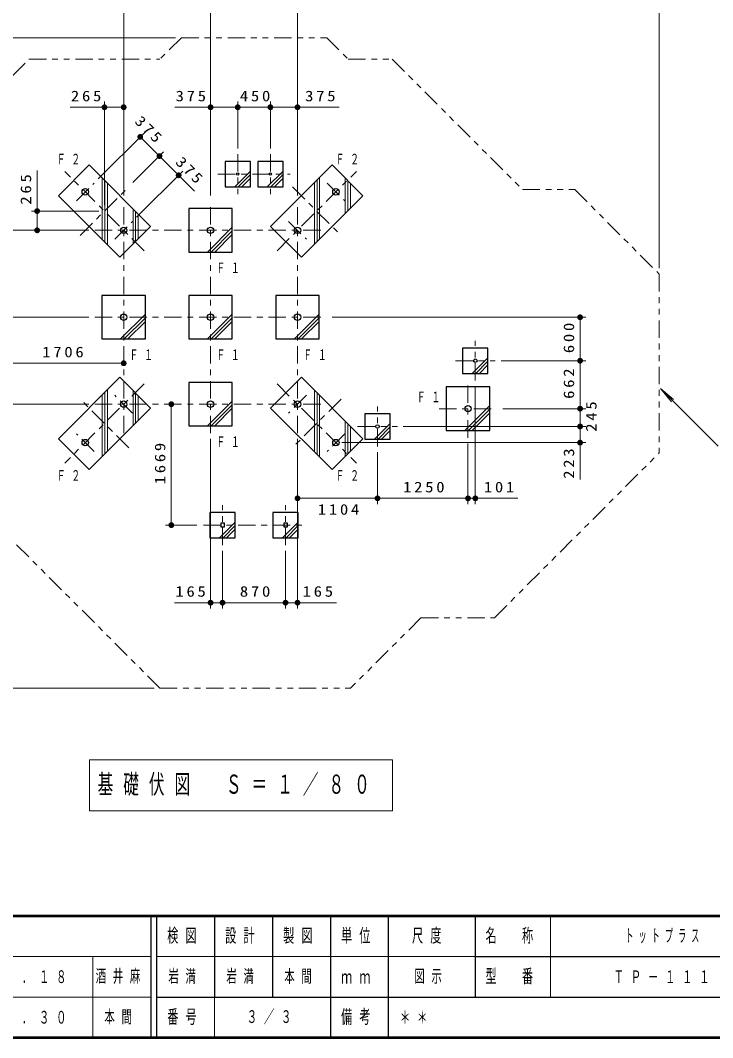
# Model space of a CAD drawing. Units: millimetres on the paper, scale 1:80. Extents: x -385 to 0, y -594 to 267.
# Drawn here: x -266 to -146.5, y -594 to -418.5 of the extents above; entities that cross this region are included whole.
import ezdxf

# ---------------------------------------------------------------- set-up
doc = ezdxf.new("R2010")
doc.units = ezdxf.units.MM
doc.linetypes.add('USER2', pattern=[6, 3, -1, 1, -1])
doc.linetypes.add('USER3', pattern=[8, 3, -1, 1, -1, 1, -1])
doc.layers.add('LY_1', color=7, linetype='Continuous', lineweight=13)
doc.styles.add('ＭＳ ゴシック', font='')
doc.styles.get('ＭＳ ゴシック').set_extended_font_data('MS Gothic')

# ---------------------------------------------------------------- blocks, each defined once
blk = doc.blocks.new('filled_dot')
at = {"color": 0, "linetype": 'Continuous', "lineweight": -2, "const_width": 1.25}
blk.add_lwpolyline([(-0.625, 0, 1), (0.625, 0, 1)], format="xyb", close=True, dxfattribs=at)
blk = doc.blocks.new('open_arrow')
at = {"color": 0, "linetype": 'Continuous', "lineweight": -2}
blk.add_lwpolyline([(7.5, 1.25), (0, 0), (7.5, -1.25)], dxfattribs=at)

msp = doc.modelspace()

# ---------------------------------------------------------------- linework, layer by layer
at = {"layer": 'LY_1'}
for p, q in [((-248.168, -448.713), (-248.168, -410.478)), ((-233.168, -448.713), (-233.168, -410.478)), ((-218.168, -448.713), (-218.168, -410.478)), ((-155.743, -461.262), (-155.743, -410.478)), ((-239.209, -421.478), (-353.902, -421.478)), ((-257.414, -433.483), (-248.168, -433.483)), ((-251.483, -450.399), (-251.483, -432.483)), ((-239.346, -433.483), (-228.481, -433.483)), ((-228.481, -440.576), (-228.481, -432.483)), ((-228.481, -433.483), (-222.856, -433.483)), ((-222.856, -440.576), (-222.856, -432.483)), ((-222.856, -433.483), (-210.992, -433.483)), ((-252.557, -445.844), (-244.601, -437.887)), ((-245.308, -438.594), (-241.993, -441.909)), ((-246.577, -446.493), (-241.286, -441.202)), ((-241.993, -441.909), (-238.679, -445.224)), ((-263.104, -454.713), (-263.104, -444.423)), ((-251.856, -445.722), (-251.856, -456.329)), ((-245.928, -452.473), (-237.972, -444.516)), ((-226.293, -444.486), (-229.008, -447.201)), ((-226.293, -445.105), (-228.39, -447.201)), ((-226.293, -445.723), (-227.771, -447.201)), ((-220.668, -444.486), (-223.383, -447.201)), ((-220.668, -445.105), (-222.765, -447.201)), ((-220.668, -445.723), (-222.146, -447.201)), ((-214.352, -445.593), (-214.352, -456.2)), ((-209.924, -445.722), (-209.924, -451.772)), ((-251.419, -446.16), (-251.419, -456.767)), ((-250.981, -446.597), (-250.981, -457.204)), ((-215.227, -446.468), (-215.227, -457.075)), ((-214.789, -446.031), (-214.789, -456.637)), ((-209.486, -446.16), (-209.486, -451.334)), ((-209.049, -446.597), (-209.049, -450.897)), ((-246.553, -451.026), (-246.553, -457.075)), ((-252.483, -451.399), (-264.104, -451.399)), ((-246.115, -451.463), (-246.115, -456.637)), ((-245.678, -451.901), (-245.678, -456.2)), ((-229.418, -454.186), (-233.696, -458.463)), ((-254.168, -454.713), (-353.902, -454.713)), ((-229.418, -454.805), (-233.077, -458.463)), ((-229.418, -455.423), (-232.458, -458.463)), ((-254.168, -469.713), (-353.902, -469.713)), ((-244.418, -469.186), (-248.696, -473.463)), ((-244.418, -469.805), (-248.077, -473.463)), ((-229.418, -469.186), (-233.696, -473.463)), ((-229.418, -469.805), (-233.077, -473.463)), ((-214.418, -469.186), (-218.696, -473.463)), ((-214.418, -469.805), (-218.077, -473.463)), ((-212.168, -469.713), (-168.391, -469.713)), ((-169.391, -469.713), (-169.391, -477.213)), ((-244.418, -470.423), (-247.458, -473.463)), ((-229.418, -470.423), (-232.458, -473.463)), ((-214.418, -470.423), (-217.458, -473.463)), ((-185.293, -476.686), (-188.008, -479.401)), ((-185.293, -477.305), (-187.389, -479.401)), ((-183.043, -477.213), (-168.391, -477.213)), ((-169.391, -477.213), (-169.391, -485.488)), ((-248.168, -477.652), (-269.498, -477.652)), ((-185.293, -477.923), (-186.77, -479.401)), ((-250.981, -482.223), (-250.981, -492.829)), ((-246.553, -482.352), (-246.553, -488.401)), ((-215.227, -482.352), (-215.227, -492.958)), ((-187.48, -481.651), (-187.48, -501.952)), ((-155.545, -482.001), (-153.617, -484.299)), ((-155.545, -482.001), (-153.247, -483.929)), ((-145.572, -491.974), (-155.545, -482.001)), ((-251.856, -483.098), (-251.856, -493.704)), ((-251.419, -482.66), (-251.419, -493.267)), ((-246.115, -482.789), (-246.115, -487.963)), ((-245.678, -483.227), (-245.678, -487.526)), ((-229.418, -484.186), (-233.696, -488.463)), ((-214.789, -482.789), (-214.789, -493.396)), ((-214.352, -483.227), (-214.352, -493.833)), ((-254.168, -484.713), (-353.902, -484.713)), ((-239.945, -505.576), (-239.945, -484.713)), ((-229.418, -484.805), (-233.077, -488.463)), ((-229.418, -485.423), (-232.458, -488.463)), ((-184.994, -484.961), (-189.271, -489.238)), ((-184.994, -485.58), (-188.652, -489.238)), ((-182.744, -485.488), (-168.391, -485.488)), ((-169.391, -485.488), (-169.391, -488.554)), ((-209.924, -487.655), (-209.924, -493.704)), ((-184.994, -486.198), (-188.034, -489.238)), ((-209.486, -488.092), (-209.486, -493.267)), ((-209.049, -488.53), (-209.049, -492.829)), ((-202.178, -488.027), (-204.893, -490.742)), ((-202.178, -488.646), (-204.274, -490.742)), ((-202.178, -489.264), (-203.655, -490.742)), ((-199.928, -488.554), (-168.391, -488.554)), ((-169.391, -488.554), (-169.391, -497.718)), ((-233.168, -490.713), (-233.168, -519.956)), ((-218.168, -490.713), (-218.168, -501.952)), ((-210.539, -491.342), (-168.391, -491.342)), ((-204.365, -492.992), (-204.365, -501.952)), ((-188.744, -491.488), (-188.744, -501.952)), ((-204.365, -500.952), (-218.168, -500.952)), ((-218.168, -501.952), (-218.168, -519.956)), ((-188.744, -500.952), (-204.365, -500.952)), ((-180.14, -500.952), (-188.744, -500.952)), ((-228.918, -505.048), (-231.633, -507.763)), ((-218.043, -505.048), (-220.758, -507.763)), ((-235.543, -505.576), (-240.945, -505.576)), ((-228.918, -505.667), (-231.015, -507.763)), ((-228.918, -506.286), (-230.396, -507.763)), ((-218.043, -505.667), (-220.14, -507.763)), ((-218.043, -506.286), (-219.521, -507.763)), ((-231.106, -510.013), (-231.106, -519.956)), ((-220.231, -510.013), (-220.231, -519.956)), ((-231.106, -518.956), (-239.381, -518.956)), ((-220.231, -518.956), (-231.106, -518.956)), ((-211.417, -518.956), (-220.231, -518.956)), ((-242.919, -533.701), (-353.902, -533.701)), ((-254.068, -546.061), (-254.068, -554.861)), ((-201.768, -546.061), (-254.068, -546.061)), ((-201.768, -554.861), (-201.768, -546.061)), ((-254.068, -554.861), (-201.768, -554.861)), ((-174.5, -573), (-174.5, -587)), ((-385, -580), (-243.5, -580)), ((-253.5, -580), (-253.5, -594)), ((-242.5, -580), (-187.5, -580)), ((-385, -587), (-243.5, -587)), ((-232.5, -587), (-232.5, -594))]:
    msp.add_line(p, q, dxfattribs=at)
at = {"layer": 'LY_1', "linetype": 'USER3'}
for p, q in [((-238.209, -421.478), (-241.922, -425.191)), ((-238.209, -421.478), (-213.128, -421.478)), ((-213.128, -421.478), (-209.415, -425.191)), ((-272.968, -433.648), (-264.511, -425.191)), ((-264.511, -425.191), (-241.922, -425.191)), ((-209.415, -425.191), (-201.826, -425.191)), ((-201.826, -425.191), (-179.327, -447.69)), ((-179.327, -447.69), (-170.315, -447.69)), ((-170.315, -447.69), (-155.743, -462.262)), ((-155.743, -462.262), (-155.743, -493.129)), ((-241.919, -533.701), (-284.841, -490.778)), ((-184.171, -521.557), (-155.743, -493.129)), ((-196.856, -521.557), (-209, -533.701)), ((-196.856, -521.557), (-184.171, -521.557)), ((-241.919, -533.701), (-209, -533.701))]:
    msp.add_line(p, q, dxfattribs=at)
at = {"layer": 'LY_1', "linetype": 'USER2'}
for p, q in [((-228.481, -441.576), (-228.481, -448.451)), ((-222.856, -441.576), (-222.856, -448.451)), ((-244.633, -458.249), (-258.333, -444.549)), ((-231.918, -445.013), (-219.418, -445.013)), ((-221.704, -458.249), (-208.004, -444.549)), ((-256.331, -449.617), (-253.265, -446.551)), ((-255.681, -455.597), (-247.285, -447.2)), ((-219.052, -447.2), (-210.655, -455.597)), ((-213.072, -446.551), (-210.006, -449.617)), ((-248.168, -489.713), (-248.168, -449.713)), ((-233.168, -489.713), (-233.168, -449.713)), ((-218.168, -489.713), (-218.168, -449.713)), ((-249.702, -456.246), (-246.635, -453.18)), ((-219.702, -453.18), (-216.635, -456.246)), ((-253.168, -454.713), (-213.168, -454.713)), ((-253.168, -469.713), (-213.168, -469.713)), ((-187.48, -480.651), (-187.48, -473.776)), ((-190.918, -477.213), (-184.043, -477.213)), ((-188.744, -490.488), (-188.744, -480.488)), ((-244.633, -481.178), (-258.333, -494.878)), ((-221.704, -481.178), (-208.004, -494.878)), ((-247.285, -492.226), (-255.681, -483.829)), ((-246.635, -486.246), (-249.702, -483.18)), ((-216.635, -483.18), (-219.702, -486.246)), ((-210.655, -483.829), (-219.052, -492.226)), ((-253.168, -484.713), (-213.168, -484.713)), ((-204.365, -491.992), (-204.365, -485.117)), ((-193.744, -485.488), (-183.744, -485.488)), ((-207.803, -488.554), (-200.928, -488.554)), ((-253.265, -492.875), (-256.331, -489.809)), ((-210.006, -489.809), (-213.072, -492.875)), ((-231.106, -509.013), (-231.106, -502.138)), ((-220.231, -509.013), (-220.231, -502.138)), ((-234.417, -505.576), (-216.92, -505.576))]:
    msp.add_line(p, q, dxfattribs=at)
at = {"layer": 'LY_1', "lineweight": 25}
for p, q in [((-259.438, -448.747), (-254.135, -443.444)), ((-243.528, -454.05), (-254.135, -443.444)), ((-226.293, -442.826), (-230.668, -442.826)), ((-230.668, -442.826), (-230.668, -447.201)), ((-226.293, -447.201), (-226.293, -442.826)), ((-220.668, -442.826), (-225.043, -442.826)), ((-225.043, -442.826), (-225.043, -447.201)), ((-212.202, -443.444), (-222.809, -454.05)), ((-220.668, -447.201), (-220.668, -442.826)), ((-212.202, -443.444), (-206.899, -448.747)), ((-230.668, -447.201), (-226.293, -447.201)), ((-225.043, -447.201), (-220.668, -447.201)), ((-259.438, -448.747), (-248.831, -459.354)), ((-217.506, -459.354), (-206.899, -448.747)), ((-229.418, -450.963), (-236.918, -450.963)), ((-236.918, -450.963), (-236.918, -458.463)), ((-229.418, -458.463), (-229.418, -450.963)), ((-248.831, -459.354), (-243.528, -454.05)), ((-222.809, -454.05), (-217.506, -459.354)), ((-236.918, -458.463), (-229.418, -458.463)), ((-244.418, -465.963), (-251.918, -465.963)), ((-251.918, -465.963), (-251.918, -473.463)), ((-244.418, -473.463), (-244.418, -465.963)), ((-229.418, -465.963), (-236.918, -465.963)), ((-236.918, -465.963), (-236.918, -473.463)), ((-229.418, -473.463), (-229.418, -465.963)), ((-214.418, -465.963), (-221.918, -465.963)), ((-221.918, -465.963), (-221.918, -473.463)), ((-214.418, -473.463), (-214.418, -465.963)), ((-251.918, -473.463), (-244.418, -473.463)), ((-236.918, -473.463), (-229.418, -473.463)), ((-221.918, -473.463), (-214.418, -473.463)), ((-185.293, -475.026), (-189.668, -475.026)), ((-189.668, -475.026), (-189.668, -479.401)), ((-185.293, -479.401), (-185.293, -475.026)), ((-248.831, -480.073), (-259.438, -490.679)), ((-243.528, -485.376), (-248.831, -480.073)), ((-217.506, -480.073), (-222.809, -485.376)), ((-206.899, -490.679), (-217.506, -480.073)), ((-189.668, -479.401), (-185.293, -479.401)), ((-229.418, -480.963), (-236.918, -480.963)), ((-236.918, -480.963), (-236.918, -488.463)), ((-229.418, -488.463), (-229.418, -480.963)), ((-184.994, -481.738), (-192.494, -481.738)), ((-192.494, -481.738), (-192.494, -489.238)), ((-184.994, -489.238), (-184.994, -481.738)), ((-254.135, -495.983), (-243.528, -485.376)), ((-222.809, -485.376), (-212.202, -495.983)), ((-202.178, -486.367), (-206.553, -486.367)), ((-206.553, -486.367), (-206.553, -490.742)), ((-202.178, -490.742), (-202.178, -486.367)), ((-236.918, -488.463), (-229.418, -488.463)), ((-192.494, -489.238), (-184.994, -489.238)), ((-254.135, -495.983), (-259.438, -490.679)), ((-206.899, -490.679), (-212.202, -495.983)), ((-206.553, -490.742), (-202.178, -490.742)), ((-228.918, -503.388), (-233.293, -503.388)), ((-233.293, -503.388), (-233.293, -507.763)), ((-228.918, -507.763), (-228.918, -503.388)), ((-218.043, -503.388), (-222.418, -503.388)), ((-222.418, -503.388), (-222.418, -507.763)), ((-218.043, -507.763), (-218.043, -503.388)), ((-233.293, -507.763), (-228.918, -507.763)), ((-222.418, -507.763), (-218.043, -507.763)), ((-243.5, -573), (-243.5, -594)), ((-242.5, -573), (-242.5, -594)), ((-232.5, -573), (-232.5, -587)), ((-222.5, -573), (-222.5, -587)), ((-212.5, -573), (-212.5, -594)), ((-202.5, -573), (-202.5, -587)), ((-187.5, -573), (-187.5, -587)), ((-187.5, -580), (-70, -580)), ((-242.5, -587), (0, -587)), ((-202.5, -587), (-202.5, -594))]:
    msp.add_line(p, q, dxfattribs=at)
at = {"layer": 'LY_1', "lineweight": 50}
for p, q in [((-385, -573), (0, -573)), ((-385, -594), (0, -594))]:
    msp.add_line(p, q, dxfattribs=at)
at = {"layer": 'LY_1'}
msp.add_lwpolyline([(-241.993, -441.909), (-238.679, -445.224), (-235.93, -447.972)], dxfattribs=at)
at = {"layer": 'LY_1', "lineweight": 25}
for points in [[(-231.418, -505.888), (-230.793, -505.888), (-230.793, -505.263), (-231.418, -505.263)], [(-220.543, -505.888), (-219.918, -505.888), (-219.918, -505.263), (-220.543, -505.263)]]:
    msp.add_lwpolyline(points, close=True, dxfattribs=at)
for centre, radius in [((-228.481, -445.013), 0.212), ((-222.856, -445.013), 0.212), ((-254.798, -448.084), 0.557), ((-211.539, -448.084), 0.557), ((-248.168, -454.713), 0.557), ((-233.168, -454.713), 0.557), ((-218.168, -454.713), 0.557), ((-248.168, -469.713), 0.557), ((-233.168, -469.713), 0.557), ((-218.168, -469.713), 0.557), ((-187.48, -477.213), 0.304), ((-248.168, -484.713), 0.557), ((-233.168, -484.713), 0.557), ((-218.168, -484.713), 0.557), ((-188.744, -485.488), 0.557), ((-204.365, -488.554), 0.304), ((-254.798, -491.342), 0.557), ((-211.539, -491.342), 0.557)]:
    msp.add_circle(centre, radius, dxfattribs=at)

# ---------------------------------------------------------------- block references
at = {"layer": 'LY_1', "xscale": 0.4, "yscale": 0.4}
for p in [(-251.483, -433.483), (-233.168, -433.483), (-228.481, -433.483), (-222.856, -433.483), (-218.168, -500.952), (-204.365, -500.952), (-188.744, -500.952), (-233.168, -518.956), (-231.106, -518.956), (-220.231, -518.956)]:
    msp.add_blockref('filled_dot', p, dxfattribs=at)
at = {"layer": 'LY_1'}
for name, p, xscale, yscale, rotation in [('filled_dot', (-248.168, -433.483), 0.4, 0.4, 180), ('filled_dot', (-228.481, -433.483), 0.4, 0.4, 180), ('filled_dot', (-222.856, -433.483), 0.4, 0.4, 180), ('filled_dot', (-218.168, -433.483), 0.4, 0.4, 180), ('filled_dot', (-245.308, -438.594), 0.4, 0.4, 315), ('filled_dot', (-241.993, -441.909), 0.4, 0.4, 135), ('filled_dot', (-241.993, -441.909), 0.4, 0.4, 315), ('open_arrow', (-241.993, -441.909), 0.001, 0.001, 315), ('filled_dot', (-238.679, -445.224), 0.4, 0.4, 135), ('filled_dot', (-263.104, -451.399), 0.4, 0.4, 270), ('filled_dot', (-263.104, -454.713), 0.4, 0.4, 90), ('filled_dot', (-169.391, -469.713), 0.4, 0.4, 270), ('filled_dot', (-248.168, -477.652), 0.4, 0.4, 180), ('filled_dot', (-169.391, -477.213), 0.4, 0.4, 270), ('filled_dot', (-169.391, -477.213), 0.4, 0.4, 90), ('filled_dot', (-239.945, -484.713), 0.4, 0.4, 270), ('filled_dot', (-169.391, -485.488), 0.4, 0.4, 270), ('filled_dot', (-169.391, -485.488), 0.4, 0.4, 90), ('filled_dot', (-169.391, -488.554), 0.4, 0.4, 270), ('filled_dot', (-169.391, -488.554), 0.4, 0.4, 90), ('filled_dot', (-169.391, -491.342), 0.4, 0.4, 90), ('filled_dot', (-204.365, -500.952), 0.4, 0.4, 180), ('filled_dot', (-188.744, -500.952), 0.4, 0.4, 180), ('filled_dot', (-187.48, -500.952), 0.4, 0.4, 180), ('filled_dot', (-239.945, -505.576), 0.4, 0.4, 90), ('filled_dot', (-231.106, -518.956), 0.4, 0.4, 180), ('filled_dot', (-220.231, -518.956), 0.4, 0.4, 180), ('filled_dot', (-218.168, -518.956), 0.4, 0.4, 180)]:
    msp.add_blockref(name, p, dxfattribs=dict(at, xscale=xscale, yscale=yscale, rotation=rotation))

# ---------------------------------------------------------------- texts
at = {"layer": 'LY_1', "style": 'ＭＳ ゴシック'}
for s, insert, char_height, attachment_point in [('\\T1.33;\\W1.15;265', (-254.414, -432.483), 1.833, 8), ('\\T1.33;\\W1.15;375', (-236.346, -432.483), 1.833, 8), ('\\T1.33;\\W1.15;450', (-225.253, -432.483), 1.833, 8), ('\\T1.33;\\W1.15;375', (-213.992, -432.483), 1.833, 8), ('\\T1.64;\\W0.6;Ｆ２', (-259.731, -442.42), 1.833, 4), ('\\T1.64;\\W0.6;Ｆ２', (-211.606, -442.42), 1.833, 4), ('\\T1.64;\\W0.6;Ｆ１', (-232.185, -461.19), 1.833, 4), ('\\T1.33;\\W1.15;1706', (-258.41, -476.652), 1.833, 8), ('\\T1.64;\\W0.6;Ｆ１', (-247.185, -476.19), 1.833, 4), ('\\T1.64;\\W0.6;Ｆ１', (-232.185, -476.19), 1.833, 4), ('\\T1.64;\\W0.6;Ｆ１', (-217.185, -476.19), 1.833, 4), ('\\T1.64;\\W0.6;Ｆ１', (-197.584, -483.46), 1.833, 4), ('\\T1.64;\\W0.6;Ｆ１', (-232.185, -491.19), 1.833, 4), ('\\T1.64;\\W0.6;Ｆ２', (-259.731, -497.007), 1.833, 4), ('\\T1.64;\\W0.6;Ｆ２', (-211.606, -497.007), 1.833, 4), ('\\T1.33;\\W1.15;1250', (-196.131, -499.952), 1.833, 8), ('\\T1.33;\\W1.15;101', (-183.14, -499.952), 1.833, 8), ('\\T1.33;\\W1.15;1104', (-210.846, -501.952), 1.833, 2), ('\\T1.33;\\W1.15;165', (-236.381, -517.956), 1.833, 8), ('\\T1.33;\\W1.15;870', (-225.253, -517.956), 1.833, 8), ('\\T1.33;\\W1.15;165', (-214.417, -517.956), 1.833, 8), ('\\T1.64;\\W0.6;基礎伏図\u3000Ｓ＝１／８０', (-252.668, -550.461), 3.299, 4), ('\\T1.64;\\W0.6;検図', (-237.5, -576.5), 2.346, 5), ('\\T1.64;\\W0.6;設計', (-227.5, -576.5), 2.346, 5), ('\\T1.64;\\W0.6;製図', (-217.5, -576.5), 2.346, 5), ('\\T1.64;\\W0.6;単位', (-207.5, -576.5), 2.346, 5), ('\\T1.64;\\W0.6;尺度', (-195.25, -576.5), 2.346, 5), ('\\T1.64;\\W0.6;名\u3000称', (-181, -576.5), 2.346, 5), ('\\T1.64;\\W0.45;トットプラス', (-154.75, -576.5), 2.199, 5), ('\\T1.64;\\W0.6;２５．０３．１８', (-280.5, -583.5), 2.199, 4), ('\\T1.64;\\W0.6;酒井麻', (-253, -583.5), 2.199, 4), ('\\T1.64;\\W0.6;岩満', (-237.5, -583.5), 2.199, 5), ('\\T1.64;\\W0.6;岩満', (-227.5, -583.5), 2.199, 5), ('\\T1.64;\\W0.6;本間', (-217.5, -583.5), 2.199, 5), ('\\T1.64;\\W0.6;図示', (-198, -583.5), 2.199, 4), ('\\T1.64;\\W0.6;型\u3000番', (-181, -583.5), 2.346, 5), ('\\T1.64;\\W0.6;ＴＰ－１１１', (-154.75, -583.5), 2.199, 5), ('\\T1.64;\\W0.6;ｍｍ', (-207.5, -583.5), 2.346, 5), ('\\T1.64;\\W0.6;２４．０９．３０', (-280.5, -590.5), 2.199, 4), ('\\T1.64;\\W0.6;本間', (-251.5, -590.5), 2.199, 4), ('\\T1.64;\\W0.6;番号', (-237.5, -590.5), 2.346, 5), ('\\T1.64;\\W0.6;３／３', (-222.5, -590.5), 2.199, 5), ('\\T1.64;\\W0.6;備考', (-207.5, -590.5), 2.346, 5), ('\\T1.64;\\W0.6;＊＊', (-200.5, -590.5), 2.199, 4)]:
    msp.add_mtext(s, dxfattribs=dict(at, insert=insert, char_height=char_height, attachment_point=attachment_point))
at = {"layer": 'LY_1', "char_height": 1.833, "style": 'ＭＳ ゴシック'}
for s, insert, attachment_point, rotation in [('\\T1.33;\\W1.15;375', (-244.393, -438.095), 8, 315), ('\\T1.33;\\W1.15;375', (-237.345, -445.143), 8, 315), ('\\T1.33;\\W1.15;265', (-264.104, -447.423), 8, 90), ('\\T1.33;\\W1.15;600', (-170.391, -473.047), 8, 90), ('\\T1.33;\\W1.15;662', (-170.391, -480.934), 8, 90), ('\\T1.33;\\W1.15;245', (-168.391, -486.605), 2, 90), ('\\T1.33;\\W1.15;1669', (-240.945, -494.717), 8, 90), ('\\T1.33;\\W1.15;223', (-170.391, -494.718), 8, 90)]:
    msp.add_mtext(s, dxfattribs=dict(at, insert=insert, attachment_point=attachment_point, rotation=rotation))

doc.saveas('drawing.dxf')
